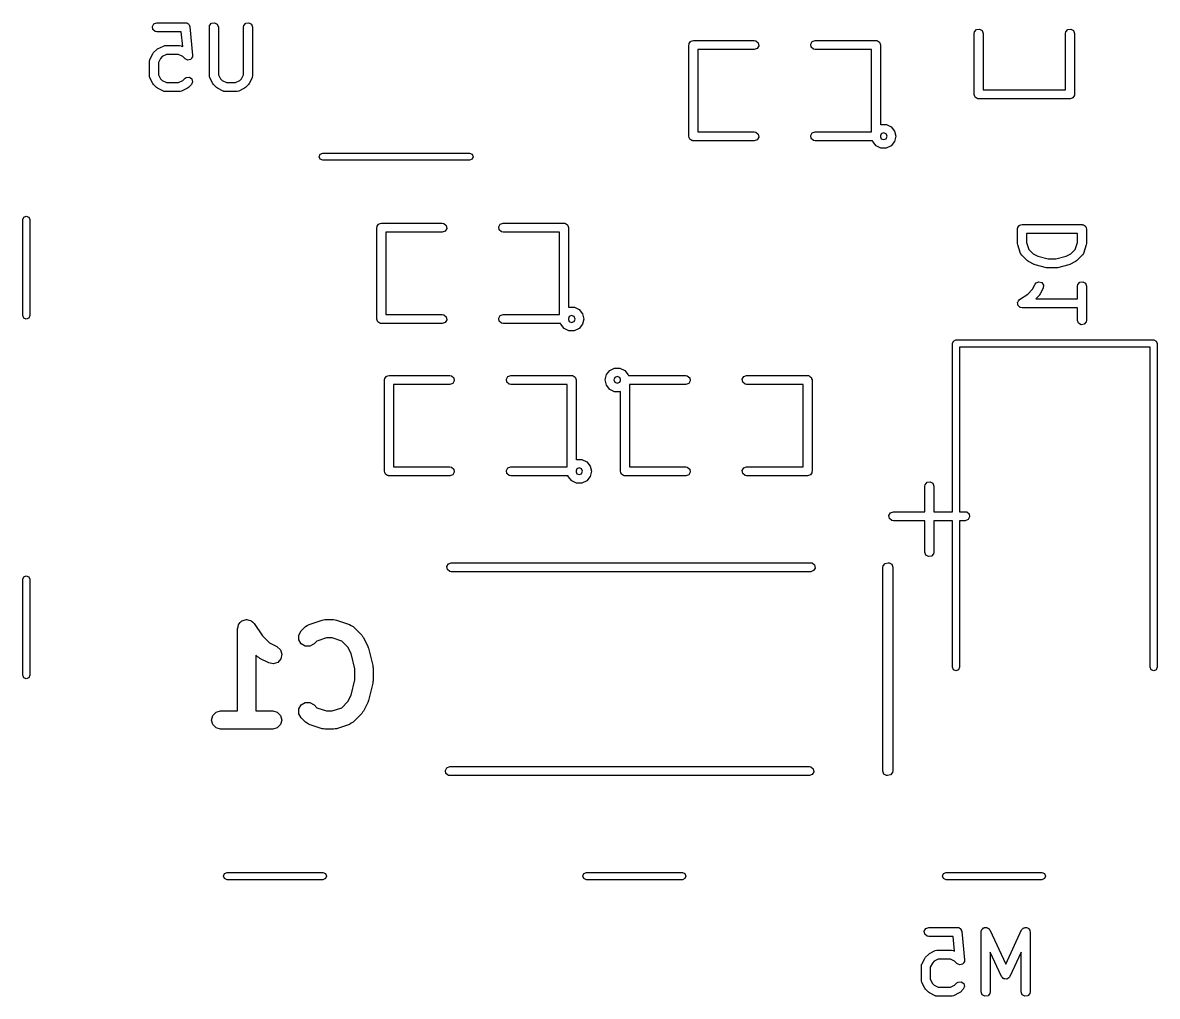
# Model space of a CAD drawing. Extents: x 0.36 to 1.64, y 0.11 to 1.46.
# Drawn here: x 0.362 to 1.107, y 0.105 to 0.745 of the extents above; entities that cross this region are included whole.
import ezdxf

# ---------------------------------------------------------------- set-up
doc = ezdxf.new("R2010")
doc.units = 0
doc.header["$MEASUREMENT"] = 0
doc.layers.add('BLACK', color=7, linetype='CONTINUOUS')

msp = doc.modelspace()

# ---------------------------------------------------------------- linework, layer by layer
at = {"layer": 'BLACK', "linetype": 'CONTINUOUS'}
for p, q in [((0.447017, 0.742151), (0.448027, 0.7439)), ((0.447368, 0.740162), (0.447017, 0.742151)), ((0.448915, 0.738864), (0.447368, 0.740162)), ((0.448027, 0.7439), (0.449925, 0.744591)), ((0.449925, 0.738686), (0.448915, 0.738864)), ((0.449925, 0.744591), (0.468673, 0.744591)), ((0.466, 0.738686), (0.449925, 0.738686)), ((0.466978, 0.728914), (0.466, 0.738686)), ((0.468673, 0.744591), (0.468826, 0.744564)), ((0.468826, 0.744564), (0.468894, 0.744583)), ((0.468894, 0.744583), (0.469005, 0.744533)), ((0.469005, 0.744533), (0.469683, 0.744413)), ((0.469683, 0.744413), (0.470163, 0.74401)), ((0.470163, 0.74401), (0.470734, 0.743752)), ((0.470734, 0.743752), (0.470914, 0.74338)), ((0.470914, 0.74338), (0.47123, 0.743115)), ((0.47123, 0.743115), (0.471339, 0.742497)), ((0.471339, 0.742497), (0.471611, 0.741932)), ((0.471611, 0.741932), (0.473486, 0.723185)), ((0.484468, 0.741639), (0.484646, 0.742648)), ((0.484468, 0.709768), (0.484468, 0.741639)), ((0.484646, 0.742648), (0.485944, 0.744196)), ((0.485944, 0.744196), (0.487933, 0.744546)), ((0.487933, 0.744546), (0.489682, 0.743537)), ((0.489682, 0.743537), (0.490373, 0.741639)), ((0.490373, 0.741639), (0.490373, 0.710465)), ((0.506965, 0.741639), (0.507143, 0.742648)), ((0.506965, 0.710465), (0.506965, 0.741639)), ((0.507143, 0.742648), (0.508441, 0.744196)), ((0.508441, 0.744196), (0.51043, 0.744546)), ((0.51043, 0.744546), (0.512179, 0.743537)), ((0.512179, 0.743537), (0.51287, 0.741639)), ((0.51287, 0.741639), (0.51287, 0.709768)), ((0.987047, 0.7375), (0.987225, 0.73851)), ((0.987225, 0.73851), (0.988524, 0.740057)), ((0.988524, 0.740057), (0.990513, 0.740408)), ((0.990513, 0.740408), (0.992262, 0.739398)), ((0.992262, 0.739398), (0.992953, 0.7375)), ((1.04705, 0.7375), (1.04723, 0.73851)), ((1.04723, 0.73851), (1.04852, 0.740057)), ((1.04852, 0.740057), (1.05051, 0.740408)), ((1.05051, 0.740408), (1.05226, 0.739398)), ((1.05226, 0.739398), (1.05295, 0.7375)), ((0.799592, 0.730513), (0.799658, 0.730626)), ((0.799658, 0.730626), (0.799725, 0.73101)), ((0.799725, 0.73101), (0.800218, 0.731598)), ((0.800218, 0.731598), (0.800602, 0.732262)), ((0.800602, 0.732262), (0.800852, 0.732353)), ((0.800852, 0.732353), (0.801024, 0.732557)), ((0.801024, 0.732557), (0.801779, 0.73269)), ((0.801779, 0.73269), (0.8025, 0.732953)), ((0.8025, 0.732953), (0.8425, 0.732953)), ((0.8425, 0.732953), (0.84351, 0.732775)), ((0.84351, 0.732775), (0.845057, 0.731476)), ((0.845057, 0.731476), (0.845408, 0.729487)), ((0.879592, 0.730513), (0.880602, 0.732262)), ((0.880602, 0.732262), (0.8825, 0.732953)), ((0.8825, 0.732953), (0.9225, 0.732953)), ((0.9225, 0.732953), (0.922884, 0.732885)), ((0.922884, 0.732885), (0.923013, 0.732908)), ((0.923013, 0.732908), (0.923126, 0.732842)), ((0.923126, 0.732842), (0.92351, 0.732775)), ((0.92351, 0.732775), (0.924098, 0.732282)), ((0.924098, 0.732282), (0.924762, 0.731898)), ((0.924762, 0.731898), (0.924853, 0.731648)), ((0.924853, 0.731648), (0.925057, 0.731476)), ((0.925057, 0.731476), (0.92519, 0.730721)), ((0.92519, 0.730721), (0.925453, 0.73)), ((0.987047, 0.6975), (0.987047, 0.7375)), ((0.992953, 0.7375), (0.992953, 0.700453)), ((1.04705, 0.700453), (1.04705, 0.7375)), ((1.05295, 0.7375), (1.05295, 0.6975)), ((0.445409, 0.720462), (0.447284, 0.724211)), ((0.447284, 0.724211), (0.44781, 0.72492)), ((0.44781, 0.72492), (0.447837, 0.724979)), ((0.447837, 0.724979), (0.449712, 0.726854)), ((0.449712, 0.726854), (0.450435, 0.72736)), ((0.450435, 0.72736), (0.450479, 0.727407)), ((0.450479, 0.727407), (0.454229, 0.729281)), ((0.456246, 0.723688), (0.453549, 0.722339)), ((0.454229, 0.729281), (0.455212, 0.729574)), ((0.455212, 0.729574), (0.455383, 0.729533)), ((0.455383, 0.729533), (0.455549, 0.729593)), ((0.455549, 0.729593), (0.464923, 0.729593)), ((0.464226, 0.723688), (0.456246, 0.723688)), ((0.466924, 0.722339), (0.464226, 0.723688)), ((0.464923, 0.729593), (0.465933, 0.729415)), ((0.465933, 0.729415), (0.466068, 0.729302)), ((0.466068, 0.729302), (0.466244, 0.729281)), ((0.466244, 0.729281), (0.466978, 0.728914)), ((0.473486, 0.723185), (0.473409, 0.722162)), ((0.799547, 0.73), (0.799615, 0.730384)), ((0.799547, 0.67), (0.799547, 0.73)), ((0.799615, 0.730384), (0.799592, 0.730513)), ((0.8425, 0.727047), (0.805453, 0.727047)), ((0.805453, 0.727047), (0.805453, 0.672953)), ((0.844398, 0.727738), (0.8425, 0.727047)), ((0.845408, 0.729487), (0.844398, 0.727738)), ((0.879943, 0.728524), (0.879592, 0.730513)), ((0.88149, 0.727225), (0.879943, 0.728524)), ((0.8825, 0.727047), (0.88149, 0.727225)), ((0.919547, 0.727047), (0.8825, 0.727047)), ((0.919547, 0.672953), (0.919547, 0.727047)), ((0.925453, 0.73), (0.925453, 0.677618)), ((0.445097, 0.719141), (0.445276, 0.720151)), ((0.445097, 0.709768), (0.445097, 0.719141)), ((0.445276, 0.720151), (0.445389, 0.720286)), ((0.445389, 0.720286), (0.445409, 0.720462)), ((0.452352, 0.721142), (0.451003, 0.718444)), ((0.451003, 0.718444), (0.451003, 0.710465)), ((0.453549, 0.722339), (0.452352, 0.721142)), ((0.468459, 0.720803), (0.466924, 0.722339)), ((0.468477, 0.720795), (0.468459, 0.720803)), ((0.468486, 0.720777), (0.468477, 0.720795)), ((0.469392, 0.720368), (0.468486, 0.720777)), ((0.47029, 0.719949), (0.469392, 0.720368)), ((0.470309, 0.719954), (0.47029, 0.719949)), ((0.470327, 0.719946), (0.470309, 0.719954)), ((0.471282, 0.720215), (0.470327, 0.719946)), ((0.472241, 0.720472), (0.471282, 0.720215)), ((0.472252, 0.720488), (0.472241, 0.720472)), ((0.472271, 0.720493), (0.472252, 0.720488)), ((0.472831, 0.721315), (0.472271, 0.720493)), ((0.4734, 0.722127), (0.472831, 0.721315)), ((0.473409, 0.722162), (0.473398, 0.722146)), ((0.473398, 0.722146), (0.4734, 0.722127)), ((0.445158, 0.709602), (0.445097, 0.709768)), ((0.445117, 0.70943), (0.445158, 0.709602)), ((0.445409, 0.708447), (0.445117, 0.70943)), ((0.447284, 0.704697), (0.445409, 0.708447)), ((0.451003, 0.710465), (0.452352, 0.707767)), ((0.468459, 0.708106), (0.4693, 0.708694)), ((0.4693, 0.708694), (0.471312, 0.70887)), ((0.471312, 0.70887), (0.472966, 0.707712)), ((0.484528, 0.709602), (0.484468, 0.709768)), ((0.484487, 0.70943), (0.484528, 0.709602)), ((0.484779, 0.708447), (0.484487, 0.70943)), ((0.486654, 0.704697), (0.484779, 0.708447)), ((0.490373, 0.710465), (0.491722, 0.707767)), ((0.505616, 0.707767), (0.506965, 0.710465)), ((0.512559, 0.708447), (0.510684, 0.704697)), ((0.512579, 0.708622), (0.512559, 0.708447)), ((0.512692, 0.708758), (0.512579, 0.708622)), ((0.51287, 0.709768), (0.512692, 0.708758)), ((0.447331, 0.704653), (0.447284, 0.704697)), ((0.447837, 0.70393), (0.447331, 0.704653)), ((0.449712, 0.702055), (0.447837, 0.70393)), ((0.44977, 0.702028), (0.449712, 0.702055)), ((0.450479, 0.701502), (0.44977, 0.702028)), ((0.454229, 0.699627), (0.450479, 0.701502)), ((0.452352, 0.707767), (0.453549, 0.70657)), ((0.453549, 0.70657), (0.456246, 0.705221)), ((0.456246, 0.705221), (0.464226, 0.705221)), ((0.464226, 0.705221), (0.466924, 0.70657)), ((0.469993, 0.701502), (0.466244, 0.699627)), ((0.466924, 0.70657), (0.468459, 0.708106)), ((0.470037, 0.701549), (0.469993, 0.701502)), ((0.470761, 0.702055), (0.470037, 0.701549)), ((0.472635, 0.70393), (0.470761, 0.702055)), ((0.473489, 0.705761), (0.472635, 0.70393)), ((0.472966, 0.707712), (0.473489, 0.705761)), ((0.486701, 0.704653), (0.486654, 0.704697)), ((0.487207, 0.70393), (0.486701, 0.704653)), ((0.489082, 0.702055), (0.487207, 0.70393)), ((0.48914, 0.702028), (0.489082, 0.702055)), ((0.489849, 0.701502), (0.48914, 0.702028)), ((0.493599, 0.699627), (0.489849, 0.701502)), ((0.491722, 0.707767), (0.492919, 0.70657)), ((0.492919, 0.70657), (0.495616, 0.705221)), ((0.495616, 0.705221), (0.501721, 0.705221)), ((0.501721, 0.705221), (0.504419, 0.70657)), ((0.507488, 0.701502), (0.503739, 0.699627)), ((0.504419, 0.70657), (0.505616, 0.707767)), ((0.507533, 0.701549), (0.507488, 0.701502)), ((0.508256, 0.702055), (0.507533, 0.701549)), ((0.510131, 0.70393), (0.508256, 0.702055)), ((0.510158, 0.703988), (0.510131, 0.70393)), ((0.510684, 0.704697), (0.510158, 0.703988)), ((0.454404, 0.699607), (0.454229, 0.699627)), ((0.454539, 0.699494), (0.454404, 0.699607)), ((0.455549, 0.699316), (0.454539, 0.699494)), ((0.464923, 0.699316), (0.455549, 0.699316)), ((0.465089, 0.699376), (0.464923, 0.699316)), ((0.465261, 0.699335), (0.465089, 0.699376)), ((0.466244, 0.699627), (0.465261, 0.699335)), ((0.493774, 0.699607), (0.493599, 0.699627)), ((0.493909, 0.699494), (0.493774, 0.699607)), ((0.494919, 0.699316), (0.493909, 0.699494)), ((0.502418, 0.699316), (0.494919, 0.699316)), ((0.502584, 0.699376), (0.502418, 0.699316)), ((0.502756, 0.699335), (0.502584, 0.699376)), ((0.503739, 0.699627), (0.502756, 0.699335)), ((0.98731, 0.696779), (0.987047, 0.6975)), ((0.987443, 0.696024), (0.98731, 0.696779)), ((0.987647, 0.695852), (0.987443, 0.696024)), ((0.987738, 0.695602), (0.987647, 0.695852)), ((0.988402, 0.695218), (0.987738, 0.695602)), ((0.98899, 0.694725), (0.988402, 0.695218)), ((0.989374, 0.694658), (0.98899, 0.694725)), ((0.989487, 0.694592), (0.989374, 0.694658)), ((0.989616, 0.694615), (0.989487, 0.694592)), ((0.99, 0.694547), (0.989616, 0.694615)), ((1.05, 0.694547), (0.99, 0.694547)), ((0.992953, 0.700453), (1.04705, 0.700453)), ((1.05072, 0.69481), (1.05, 0.694547)), ((1.05148, 0.694943), (1.05072, 0.69481)), ((1.05165, 0.695147), (1.05148, 0.694943)), ((1.0519, 0.695238), (1.05165, 0.695147)), ((1.05228, 0.695902), (1.0519, 0.695238)), ((1.05277, 0.69649), (1.05228, 0.695902)), ((1.05284, 0.696874), (1.05277, 0.69649)), ((1.05291, 0.696987), (1.05284, 0.696874)), ((1.05295, 0.6975), (1.05289, 0.697116)), ((1.05289, 0.697116), (1.05291, 0.696987)), ((0.805453, 0.672953), (0.8425, 0.672953)), ((0.8425, 0.672953), (0.84351, 0.672775)), ((0.84351, 0.672775), (0.845057, 0.671476)), ((0.845057, 0.671476), (0.845408, 0.669487)), ((0.879592, 0.670513), (0.880602, 0.672262)), ((0.880602, 0.672262), (0.8825, 0.672953)), ((0.8825, 0.672953), (0.919547, 0.672953)), ((0.925453, 0.677618), (0.925738, 0.677755)), ((0.925933, 0.671567), (0.925453, 0.670407)), ((0.925738, 0.677755), (0.929275, 0.677752)), ((0.9275, 0.672216), (0.925933, 0.671567)), ((0.929067, 0.671567), (0.9275, 0.672216)), ((0.929716, 0.67), (0.929067, 0.671567)), ((0.929275, 0.677752), (0.932462, 0.676215)), ((0.932462, 0.676215), (0.934666, 0.673449)), ((0.934666, 0.673449), (0.935453, 0.67)), ((0.79981, 0.669279), (0.799547, 0.67)), ((0.799943, 0.668524), (0.79981, 0.669279)), ((0.800147, 0.668352), (0.799943, 0.668524)), ((0.800238, 0.668102), (0.800147, 0.668352)), ((0.800902, 0.667718), (0.800238, 0.668102)), ((0.80149, 0.667225), (0.800902, 0.667718)), ((0.801874, 0.667158), (0.80149, 0.667225)), ((0.801987, 0.667092), (0.801874, 0.667158)), ((0.802116, 0.667115), (0.801987, 0.667092)), ((0.8025, 0.667047), (0.802116, 0.667115)), ((0.8425, 0.667047), (0.8025, 0.667047)), ((0.844398, 0.667738), (0.8425, 0.667047)), ((0.845408, 0.669487), (0.844398, 0.667738)), ((0.879943, 0.668524), (0.879592, 0.670513)), ((0.88149, 0.667225), (0.879943, 0.668524)), ((0.8825, 0.667047), (0.88149, 0.667225)), ((0.920219, 0.667047), (0.8825, 0.667047)), ((0.920328, 0.666564), (0.920219, 0.667047)), ((0.922528, 0.663793), (0.920328, 0.666564)), ((0.925711, 0.662251), (0.922528, 0.663793)), ((0.925453, 0.67), (0.925402, 0.669714)), ((0.925402, 0.669714), (0.925933, 0.668433)), ((0.925453, 0.670407), (0.925453, 0.67)), ((0.925933, 0.668433), (0.9275, 0.667784)), ((0.9275, 0.667784), (0.929067, 0.668433)), ((0.929067, 0.668433), (0.929716, 0.67)), ((0.93244, 0.663767), (0.929248, 0.662242)), ((0.934654, 0.666526), (0.93244, 0.663767)), ((0.935453, 0.669972), (0.934654, 0.666526)), ((0.935453, 0.67), (0.935453, 0.669972)), ((0.556614, 0.656614), (0.557306, 0.658284)), ((0.557306, 0.654944), (0.556614, 0.656614)), ((0.557306, 0.658284), (0.558976, 0.658976)), ((0.558976, 0.658976), (0.655433, 0.658976)), ((0.655433, 0.658976), (0.657103, 0.658284)), ((0.657103, 0.658284), (0.657795, 0.656614)), ((0.657795, 0.656614), (0.657103, 0.654944)), ((0.929248, 0.662242), (0.925711, 0.662251)), ((0.558976, 0.654252), (0.557306, 0.654944)), ((0.655433, 0.654252), (0.558976, 0.654252)), ((0.657103, 0.654944), (0.655433, 0.654252)), ((0.361811, 0.615276), (0.362503, 0.616946)), ((0.361811, 0.552283), (0.361811, 0.615276)), ((0.362503, 0.616946), (0.364173, 0.617638)), ((0.364173, 0.617638), (0.365844, 0.616946)), ((0.365844, 0.616946), (0.366535, 0.615276)), ((0.366535, 0.615276), (0.366535, 0.552283)), ((0.594725, 0.61101), (0.595218, 0.611598)), ((0.595218, 0.611598), (0.595602, 0.612262)), ((0.595602, 0.612262), (0.595852, 0.612353)), ((0.595852, 0.612353), (0.596024, 0.612557)), ((0.596024, 0.612557), (0.596779, 0.61269)), ((0.596779, 0.61269), (0.5975, 0.612953)), ((0.5975, 0.612953), (0.6375, 0.612953)), ((0.6375, 0.612953), (0.63851, 0.612775)), ((0.63851, 0.612775), (0.640057, 0.611476)), ((0.640057, 0.611476), (0.640408, 0.609487)), ((0.674592, 0.610513), (0.675602, 0.612262)), ((0.675602, 0.612262), (0.6775, 0.612953)), ((0.6775, 0.612953), (0.7175, 0.612953)), ((0.7175, 0.612953), (0.717884, 0.612885)), ((0.717884, 0.612885), (0.718013, 0.612908)), ((0.718013, 0.612908), (0.718126, 0.612842)), ((0.718126, 0.612842), (0.71851, 0.612775)), ((0.71851, 0.612775), (0.719098, 0.612282)), ((0.719098, 0.612282), (0.719762, 0.611898)), ((0.719762, 0.611898), (0.719853, 0.611648)), ((0.719853, 0.611648), (0.720057, 0.611476)), ((0.720057, 0.611476), (0.72019, 0.610721)), ((1.01616, 0.610656), (1.01654, 0.611321)), ((1.01654, 0.611321), (1.01679, 0.611412)), ((1.01679, 0.611412), (1.01696, 0.611616)), ((1.01696, 0.611616), (1.01772, 0.611749)), ((1.01772, 0.611749), (1.01844, 0.612012)), ((1.01844, 0.612012), (1.05781, 0.612012)), ((1.05781, 0.612012), (1.05819, 0.611944)), ((1.05819, 0.611944), (1.05832, 0.611967)), ((1.05832, 0.611967), (1.05844, 0.611901)), ((1.05844, 0.611901), (1.05882, 0.611834)), ((1.05882, 0.611834), (1.05941, 0.61134)), ((1.05941, 0.61134), (1.06007, 0.610957)), ((0.594547, 0.61), (0.594615, 0.610384)), ((0.594547, 0.55), (0.594547, 0.61)), ((0.594592, 0.610513), (0.594658, 0.610626)), ((0.594615, 0.610384), (0.594592, 0.610513)), ((0.594658, 0.610626), (0.594725, 0.61101)), ((0.6375, 0.607047), (0.600453, 0.607047)), ((0.600453, 0.607047), (0.600453, 0.552953)), ((0.639398, 0.607738), (0.6375, 0.607047)), ((0.640408, 0.609487), (0.639398, 0.607738)), ((0.674943, 0.608524), (0.674592, 0.610513)), ((0.67649, 0.607225), (0.674943, 0.608524)), ((0.6775, 0.607047), (0.67649, 0.607225)), ((0.714547, 0.607047), (0.6775, 0.607047)), ((0.714547, 0.552953), (0.714547, 0.607047)), ((0.72019, 0.610721), (0.720453, 0.61)), ((0.720453, 0.61), (0.720453, 0.557618)), ((1.01549, 0.609059), (1.01556, 0.609442)), ((1.01549, 0.599685), (1.01549, 0.609059)), ((1.01553, 0.609572), (1.0156, 0.609685)), ((1.01556, 0.609442), (1.01553, 0.609572)), ((1.0156, 0.609685), (1.01567, 0.610069)), ((1.01567, 0.610069), (1.01616, 0.610656)), ((1.02139, 0.606106), (1.02139, 0.600164)), ((1.05486, 0.606106), (1.02139, 0.606106)), ((1.05486, 0.600164), (1.05486, 0.606106)), ((1.06007, 0.610957), (1.06016, 0.610706)), ((1.06016, 0.610706), (1.06037, 0.610535)), ((1.06037, 0.610535), (1.0605, 0.60978)), ((1.0605, 0.60978), (1.06076, 0.609059)), ((1.06076, 0.609059), (1.06076, 0.599685)), ((1.01551, 0.599624), (1.01549, 0.599685)), ((1.01564, 0.598751), (1.01551, 0.599624)), ((1.01751, 0.593127), (1.01564, 0.598751)), ((1.02139, 0.600164), (1.0229, 0.595656)), ((1.05335, 0.595656), (1.05486, 0.600164)), ((1.06061, 0.598751), (1.05874, 0.593127)), ((1.06076, 0.599685), (1.06061, 0.598816)), ((1.06061, 0.598816), (1.06061, 0.598751)), ((1.01762, 0.592989), (1.01751, 0.593127)), ((1.01764, 0.592813), (1.01762, 0.592989)), ((1.01823, 0.591973), (1.01764, 0.592813)), ((1.02198, 0.588223), (1.01823, 0.591973)), ((1.0229, 0.595656), (1.02581, 0.592738)), ((1.02581, 0.592738), (1.02884, 0.591222)), ((1.02884, 0.591222), (1.03568, 0.589514)), ((1.03568, 0.589514), (1.04057, 0.589514)), ((1.04057, 0.589514), (1.04741, 0.591222)), ((1.04741, 0.591222), (1.05044, 0.592738)), ((1.05044, 0.592738), (1.05335, 0.595656)), ((1.05802, 0.591973), (1.05427, 0.588223)), ((1.0581, 0.592133), (1.05802, 0.591973)), ((1.05825, 0.592225), (1.0581, 0.592133)), ((1.05874, 0.593127), (1.05825, 0.592225)), ((1.02203, 0.588196), (1.02198, 0.588223)), ((1.02274, 0.58767), (1.02203, 0.588196)), ((1.02649, 0.585795), (1.02274, 0.58767)), ((1.02663, 0.585779), (1.02649, 0.585795)), ((1.0271, 0.585572), (1.02663, 0.585779)), ((1.0346, 0.583697), (1.0271, 0.585572)), ((1.03473, 0.583711), (1.0346, 0.583697)), ((1.03531, 0.583609), (1.03473, 0.583711)), ((1.04094, 0.583609), (1.03531, 0.583609)), ((1.04107, 0.583656), (1.04094, 0.583609)), ((1.04165, 0.583697), (1.04107, 0.583656)), ((1.04915, 0.585572), (1.04165, 0.583697)), ((1.04927, 0.58565), (1.04915, 0.585572)), ((1.04976, 0.585795), (1.04927, 0.58565)), ((1.05351, 0.58767), (1.04976, 0.585795)), ((1.05355, 0.587717), (1.05351, 0.58767)), ((1.05427, 0.588223), (1.05355, 0.587717)), ((1.02766, 0.573708), (1.02951, 0.574511)), ((1.02951, 0.574511), (1.03145, 0.573935)), ((1.05504, 0.572573), (1.05633, 0.574121)), ((1.05633, 0.574121), (1.05832, 0.574471)), ((1.05832, 0.574471), (1.06007, 0.573462)), ((1.02218, 0.566359), (1.02539, 0.569563)), ((1.02539, 0.569563), (1.02705, 0.572884)), ((1.02705, 0.572884), (1.02766, 0.573708)), ((1.03233, 0.570243), (1.03046, 0.566494)), ((1.03145, 0.573935), (1.03256, 0.57225)), ((1.03256, 0.57225), (1.03233, 0.570243)), ((1.05486, 0.571564), (1.05504, 0.572573)), ((1.05486, 0.563268), (1.05486, 0.571564)), ((1.06007, 0.573462), (1.06076, 0.571564)), ((1.06076, 0.571564), (1.06076, 0.549066)), ((1.01553, 0.560828), (1.01562, 0.560975)), ((1.01568, 0.559984), (1.01553, 0.560828)), ((1.01561, 0.561144), (1.01611, 0.561835)), ((1.01562, 0.560975), (1.01561, 0.561144)), ((1.01574, 0.559129), (1.01568, 0.559984)), ((1.01611, 0.561835), (1.01654, 0.562577)), ((1.01654, 0.562577), (1.0167, 0.562635)), ((1.0167, 0.562635), (1.0168, 0.562772)), ((1.0168, 0.562772), (1.02218, 0.566359)), ((1.0299, 0.565726), (1.02744, 0.563268)), ((1.02744, 0.563268), (1.05486, 0.563268)), ((1.02993, 0.565784), (1.0299, 0.565726)), ((1.03046, 0.566494), (1.02993, 0.565784)), ((0.362503, 0.550613), (0.361811, 0.552283)), ((0.366535, 0.552283), (0.365844, 0.550613)), ((0.600453, 0.552953), (0.6375, 0.552953)), ((0.6375, 0.552953), (0.63851, 0.552775)), ((0.63851, 0.552775), (0.640057, 0.551476)), ((0.674592, 0.550513), (0.675602, 0.552262)), ((0.675602, 0.552262), (0.6775, 0.552953)), ((0.6775, 0.552953), (0.714547, 0.552953)), ((0.720453, 0.557618), (0.720738, 0.557755)), ((0.720738, 0.557755), (0.724275, 0.557752)), ((0.7225, 0.552216), (0.720933, 0.551567)), ((0.724067, 0.551567), (0.7225, 0.552216)), ((0.724275, 0.557752), (0.727462, 0.556215)), ((0.727462, 0.556215), (0.729666, 0.553449)), ((0.729666, 0.553449), (0.730453, 0.55)), ((1.01585, 0.559006), (1.01574, 0.559129)), ((1.01588, 0.558839), (1.01585, 0.559006)), ((1.01654, 0.558288), (1.01588, 0.558839)), ((1.01713, 0.557668), (1.01654, 0.558288)), ((1.0173, 0.557649), (1.01713, 0.557668)), ((1.01743, 0.55754), (1.0173, 0.557649)), ((1.01844, 0.557362), (1.01743, 0.55754)), ((1.05486, 0.557362), (1.01844, 0.557362)), ((1.05486, 0.549066), (1.05486, 0.557362)), ((0.364173, 0.549921), (0.362503, 0.550613)), ((0.365844, 0.550613), (0.364173, 0.549921)), ((0.59481, 0.549279), (0.594547, 0.55)), ((0.594943, 0.548524), (0.59481, 0.549279)), ((0.595147, 0.548352), (0.594943, 0.548524)), ((0.595238, 0.548102), (0.595147, 0.548352)), ((0.595902, 0.547718), (0.595238, 0.548102)), ((0.59649, 0.547225), (0.595902, 0.547718)), ((0.596874, 0.547158), (0.59649, 0.547225)), ((0.596987, 0.547092), (0.596874, 0.547158)), ((0.597116, 0.547115), (0.596987, 0.547092)), ((0.5975, 0.547047), (0.597116, 0.547115)), ((0.6375, 0.547047), (0.5975, 0.547047)), ((0.639398, 0.547738), (0.6375, 0.547047)), ((0.640408, 0.549487), (0.639398, 0.547738)), ((0.640057, 0.551476), (0.640408, 0.549487)), ((0.674943, 0.548524), (0.674592, 0.550513)), ((0.67649, 0.547225), (0.674943, 0.548524)), ((0.6775, 0.547047), (0.67649, 0.547225)), ((0.715219, 0.547047), (0.6775, 0.547047)), ((0.715328, 0.546564), (0.715219, 0.547047)), ((0.717528, 0.543793), (0.715328, 0.546564)), ((0.720453, 0.55), (0.720402, 0.549714)), ((0.720402, 0.549714), (0.720933, 0.548433)), ((0.720933, 0.551567), (0.720453, 0.550407)), ((0.720453, 0.550407), (0.720453, 0.55)), ((0.720933, 0.548433), (0.7225, 0.547784)), ((0.7225, 0.547784), (0.724067, 0.548433)), ((0.724716, 0.55), (0.724067, 0.551567)), ((0.724067, 0.548433), (0.724716, 0.55)), ((0.729654, 0.546526), (0.72744, 0.543767)), ((0.730453, 0.549972), (0.729654, 0.546526)), ((0.730453, 0.55), (0.730453, 0.549972)), ((1.05555, 0.547168), (1.05486, 0.549066)), ((1.0573, 0.546158), (1.05555, 0.547168)), ((1.05929, 0.546509), (1.0573, 0.546158)), ((1.06058, 0.548056), (1.05929, 0.546509)), ((1.06076, 0.549066), (1.06058, 0.548056)), ((0.720711, 0.542251), (0.717528, 0.543793)), ((0.724248, 0.542242), (0.720711, 0.542251)), ((0.72744, 0.543767), (0.724248, 0.542242)), ((0.972677, 0.533858), (0.973369, 0.535529)), ((0.972677, 0.423453), (0.972677, 0.533858)), ((0.973369, 0.535529), (0.975039, 0.53622)), ((0.975039, 0.53622), (1.10496, 0.53622)), ((1.1026, 0.531496), (0.977402, 0.531496)), ((0.977402, 0.531496), (0.977402, 0.423453)), ((1.1026, 0.32126), (1.1026, 0.531496)), ((1.10496, 0.53622), (1.10663, 0.535529)), ((1.10663, 0.535529), (1.10732, 0.533858)), ((1.10732, 0.533858), (1.10732, 0.32126)), ((0.74534, 0.513461), (0.747549, 0.516224)), ((0.747549, 0.516224), (0.750738, 0.517755)), ((0.750738, 0.517755), (0.754275, 0.517752)), ((0.754275, 0.517752), (0.757462, 0.516215)), ((0.757462, 0.516215), (0.759666, 0.513449)), ((0.599547, 0.51), (0.599615, 0.510384)), ((0.599547, 0.45), (0.599547, 0.51)), ((0.599592, 0.510513), (0.599658, 0.510626)), ((0.599615, 0.510384), (0.599592, 0.510513)), ((0.599658, 0.510626), (0.599725, 0.51101)), ((0.599725, 0.51101), (0.600218, 0.511598)), ((0.600218, 0.511598), (0.600602, 0.512262)), ((0.600602, 0.512262), (0.600852, 0.512353)), ((0.600852, 0.512353), (0.601024, 0.512557)), ((0.601024, 0.512557), (0.601779, 0.51269)), ((0.601779, 0.51269), (0.6025, 0.512953)), ((0.6025, 0.512953), (0.6425, 0.512953)), ((0.6425, 0.507047), (0.605453, 0.507047)), ((0.605453, 0.507047), (0.605453, 0.452953)), ((0.6425, 0.512953), (0.64351, 0.512775)), ((0.644398, 0.507738), (0.6425, 0.507047)), ((0.64351, 0.512775), (0.645057, 0.511476)), ((0.645408, 0.509487), (0.644398, 0.507738)), ((0.645057, 0.511476), (0.645408, 0.509487)), ((0.679592, 0.510513), (0.680602, 0.512262)), ((0.679943, 0.508524), (0.679592, 0.510513)), ((0.68149, 0.507225), (0.679943, 0.508524)), ((0.680602, 0.512262), (0.6825, 0.512953)), ((0.6825, 0.507047), (0.68149, 0.507225)), ((0.6825, 0.512953), (0.7225, 0.512953)), ((0.719547, 0.507047), (0.6825, 0.507047)), ((0.719547, 0.452953), (0.719547, 0.507047)), ((0.7225, 0.512953), (0.722884, 0.512885)), ((0.722884, 0.512885), (0.723013, 0.512908)), ((0.723013, 0.512908), (0.723126, 0.512842)), ((0.723126, 0.512842), (0.72351, 0.512775)), ((0.72351, 0.512775), (0.724098, 0.512282)), ((0.724098, 0.512282), (0.724762, 0.511898)), ((0.724762, 0.511898), (0.724853, 0.511648)), ((0.724853, 0.511648), (0.725057, 0.511476)), ((0.725057, 0.511476), (0.72519, 0.510721)), ((0.72519, 0.510721), (0.725453, 0.51)), ((0.725453, 0.51), (0.725453, 0.457618)), ((0.744547, 0.510014), (0.74534, 0.513461)), ((0.74455, 0.51), (0.744547, 0.510014)), ((0.745328, 0.506564), (0.74455, 0.51)), ((0.750933, 0.511567), (0.750284, 0.51)), ((0.750284, 0.51), (0.750933, 0.508433)), ((0.7525, 0.512216), (0.750933, 0.511567)), ((0.750933, 0.508433), (0.7525, 0.507784)), ((0.754067, 0.511567), (0.7525, 0.512216)), ((0.7525, 0.507784), (0.754067, 0.508433)), ((0.754598, 0.510286), (0.754067, 0.511567)), ((0.754067, 0.508433), (0.754547, 0.509593)), ((0.754547, 0.51), (0.754598, 0.510286)), ((0.754547, 0.509593), (0.754547, 0.51)), ((0.759666, 0.513449), (0.759779, 0.512953)), ((0.759779, 0.512953), (0.7975, 0.512953)), ((0.7975, 0.507047), (0.760453, 0.507047)), ((0.760453, 0.507047), (0.760453, 0.452953)), ((0.7975, 0.512953), (0.79851, 0.512775)), ((0.799398, 0.507738), (0.7975, 0.507047)), ((0.79851, 0.512775), (0.800057, 0.511476)), ((0.800408, 0.509487), (0.799398, 0.507738)), ((0.800057, 0.511476), (0.800408, 0.509487)), ((0.834592, 0.510513), (0.835602, 0.512262)), ((0.834943, 0.508524), (0.834592, 0.510513)), ((0.83649, 0.507225), (0.834943, 0.508524)), ((0.835602, 0.512262), (0.8375, 0.512953)), ((0.8375, 0.507047), (0.83649, 0.507225)), ((0.8375, 0.512953), (0.8775, 0.512953)), ((0.874547, 0.507047), (0.8375, 0.507047)), ((0.874547, 0.452953), (0.874547, 0.507047)), ((0.8775, 0.512953), (0.877884, 0.512885)), ((0.877884, 0.512885), (0.878013, 0.512908)), ((0.878013, 0.512908), (0.878126, 0.512842)), ((0.878126, 0.512842), (0.87851, 0.512775)), ((0.87851, 0.512775), (0.879098, 0.512282)), ((0.879098, 0.512282), (0.879762, 0.511898)), ((0.879762, 0.511898), (0.879853, 0.511648)), ((0.879853, 0.511648), (0.880057, 0.511476)), ((0.880057, 0.511476), (0.88019, 0.510721)), ((0.88019, 0.510721), (0.880453, 0.51)), ((0.880453, 0.51), (0.880453, 0.45)), ((0.747528, 0.503793), (0.745328, 0.506564)), ((0.750711, 0.502251), (0.747528, 0.503793)), ((0.754248, 0.502242), (0.750711, 0.502251)), ((0.754547, 0.502385), (0.754248, 0.502242)), ((0.754547, 0.45), (0.754547, 0.502385)), ((0.725453, 0.457618), (0.725738, 0.457755)), ((0.725738, 0.457755), (0.729275, 0.457752)), ((0.729275, 0.457752), (0.732462, 0.456215)), ((0.732462, 0.456215), (0.734666, 0.453449)), ((0.59981, 0.449279), (0.599547, 0.45)), ((0.599943, 0.448524), (0.59981, 0.449279)), ((0.600147, 0.448352), (0.599943, 0.448524)), ((0.600238, 0.448102), (0.600147, 0.448352)), ((0.600902, 0.447718), (0.600238, 0.448102)), ((0.60149, 0.447225), (0.600902, 0.447718)), ((0.605453, 0.452953), (0.6425, 0.452953)), ((0.6425, 0.452953), (0.64351, 0.452775)), ((0.644398, 0.447738), (0.6425, 0.447047)), ((0.64351, 0.452775), (0.645057, 0.451476)), ((0.645408, 0.449487), (0.644398, 0.447738)), ((0.645057, 0.451476), (0.645408, 0.449487)), ((0.679592, 0.450513), (0.680602, 0.452262)), ((0.679943, 0.448524), (0.679592, 0.450513)), ((0.68149, 0.447225), (0.679943, 0.448524)), ((0.680602, 0.452262), (0.6825, 0.452953)), ((0.6825, 0.452953), (0.719547, 0.452953)), ((0.725453, 0.45), (0.725402, 0.449714)), ((0.725402, 0.449714), (0.725933, 0.448433)), ((0.725933, 0.451567), (0.725453, 0.450407)), ((0.725453, 0.450407), (0.725453, 0.45)), ((0.7275, 0.452216), (0.725933, 0.451567)), ((0.725933, 0.448433), (0.7275, 0.447784)), ((0.729067, 0.451567), (0.7275, 0.452216)), ((0.7275, 0.447784), (0.729067, 0.448433)), ((0.729716, 0.45), (0.729067, 0.451567)), ((0.729067, 0.448433), (0.729716, 0.45)), ((0.735453, 0.449972), (0.734654, 0.446526)), ((0.734666, 0.453449), (0.735453, 0.45)), ((0.735453, 0.45), (0.735453, 0.449972)), ((0.75481, 0.449279), (0.754547, 0.45)), ((0.754943, 0.448524), (0.75481, 0.449279)), ((0.755147, 0.448352), (0.754943, 0.448524)), ((0.755238, 0.448102), (0.755147, 0.448352)), ((0.755902, 0.447718), (0.755238, 0.448102)), ((0.75649, 0.447225), (0.755902, 0.447718)), ((0.760453, 0.452953), (0.7975, 0.452953)), ((0.7975, 0.452953), (0.79851, 0.452775)), ((0.799398, 0.447738), (0.7975, 0.447047)), ((0.79851, 0.452775), (0.800057, 0.451476)), ((0.800408, 0.449487), (0.799398, 0.447738)), ((0.800057, 0.451476), (0.800408, 0.449487)), ((0.834592, 0.450513), (0.835602, 0.452262)), ((0.834943, 0.448524), (0.834592, 0.450513)), ((0.83649, 0.447225), (0.834943, 0.448524)), ((0.835602, 0.452262), (0.8375, 0.452953)), ((0.8375, 0.452953), (0.874547, 0.452953)), ((0.878221, 0.44731), (0.8775, 0.447047)), ((0.878976, 0.447443), (0.878221, 0.44731)), ((0.879148, 0.447647), (0.878976, 0.447443)), ((0.879398, 0.447738), (0.879148, 0.447647)), ((0.879782, 0.448402), (0.879398, 0.447738)), ((0.880275, 0.44899), (0.879782, 0.448402)), ((0.880342, 0.449374), (0.880275, 0.44899)), ((0.880408, 0.449487), (0.880342, 0.449374)), ((0.880453, 0.45), (0.880385, 0.449616)), ((0.880385, 0.449616), (0.880408, 0.449487)), ((0.601874, 0.447158), (0.60149, 0.447225)), ((0.601987, 0.447092), (0.601874, 0.447158)), ((0.602116, 0.447115), (0.601987, 0.447092)), ((0.6025, 0.447047), (0.602116, 0.447115)), ((0.6425, 0.447047), (0.6025, 0.447047)), ((0.6825, 0.447047), (0.68149, 0.447225)), ((0.720219, 0.447047), (0.6825, 0.447047)), ((0.720328, 0.446564), (0.720219, 0.447047)), ((0.722528, 0.443793), (0.720328, 0.446564)), ((0.725711, 0.442251), (0.722528, 0.443793)), ((0.729248, 0.442242), (0.725711, 0.442251)), ((0.73244, 0.443767), (0.729248, 0.442242)), ((0.734654, 0.446526), (0.73244, 0.443767)), ((0.756874, 0.447158), (0.75649, 0.447225)), ((0.756987, 0.447092), (0.756874, 0.447158)), ((0.757116, 0.447115), (0.756987, 0.447092)), ((0.7575, 0.447047), (0.757116, 0.447115)), ((0.7975, 0.447047), (0.7575, 0.447047)), ((0.8375, 0.447047), (0.83649, 0.447225)), ((0.8775, 0.447047), (0.8375, 0.447047)), ((0.954547, 0.4402), (0.954725, 0.44121)), ((0.954547, 0.423453), (0.954547, 0.4402)), ((0.954725, 0.44121), (0.956024, 0.442757)), ((0.956024, 0.442757), (0.958013, 0.443108)), ((0.958013, 0.443108), (0.959762, 0.442098)), ((0.959762, 0.442098), (0.960453, 0.4402)), ((0.960453, 0.4402), (0.960453, 0.423453)), ((0.930992, 0.421013), (0.932002, 0.422762)), ((0.931343, 0.419024), (0.930992, 0.421013)), ((0.93289, 0.417725), (0.931343, 0.419024)), ((0.932002, 0.422762), (0.9339, 0.423453)), ((0.9339, 0.417547), (0.93289, 0.417725)), ((0.9339, 0.423453), (0.954547, 0.423453)), ((0.954547, 0.417547), (0.9339, 0.417547)), ((0.954547, 0.3969), (0.954547, 0.417547)), ((0.960453, 0.423453), (0.972677, 0.423453)), ((0.972677, 0.417547), (0.960453, 0.417547)), ((0.960453, 0.417547), (0.960453, 0.3969)), ((0.972677, 0.32126), (0.972677, 0.417547)), ((0.977402, 0.423453), (0.9811, 0.423453)), ((0.9811, 0.417547), (0.977402, 0.417547)), ((0.977402, 0.417547), (0.977402, 0.32126)), ((0.9811, 0.423453), (0.98211, 0.423275)), ((0.982998, 0.418238), (0.9811, 0.417547)), ((0.98211, 0.423275), (0.983657, 0.421976)), ((0.984008, 0.419987), (0.982998, 0.418238)), ((0.983657, 0.421976), (0.984008, 0.419987)), ((0.955238, 0.395002), (0.954547, 0.3969)), ((0.960275, 0.39589), (0.958976, 0.394343)), ((0.960453, 0.3969), (0.960275, 0.39589)), ((0.640492, 0.387513), (0.641502, 0.389262)), ((0.641502, 0.389262), (0.6434, 0.389953)), ((0.6434, 0.389953), (0.8796, 0.389953)), ((0.8796, 0.389953), (0.88061, 0.389775)), ((0.88061, 0.389775), (0.882157, 0.388476)), ((0.882157, 0.388476), (0.882508, 0.386487)), ((0.926947, 0.3869), (0.927125, 0.38791)), ((0.927125, 0.38791), (0.928424, 0.389457)), ((0.928424, 0.389457), (0.930413, 0.389808)), ((0.930413, 0.389808), (0.930444, 0.38979)), ((0.930444, 0.38979), (0.931113, 0.389908)), ((0.931113, 0.389908), (0.932862, 0.388898)), ((0.932862, 0.388898), (0.933553, 0.387)), ((0.956987, 0.393992), (0.955238, 0.395002)), ((0.958976, 0.394343), (0.956987, 0.393992)), ((0.361811, 0.379055), (0.362503, 0.380725)), ((0.362503, 0.380725), (0.364173, 0.381417)), ((0.364173, 0.381417), (0.365844, 0.380725)), ((0.365844, 0.380725), (0.366535, 0.379055)), ((0.640843, 0.385524), (0.640492, 0.387513)), ((0.64239, 0.384225), (0.640843, 0.385524)), ((0.6434, 0.384047), (0.64239, 0.384225)), ((0.8796, 0.384047), (0.6434, 0.384047)), ((0.881498, 0.384738), (0.8796, 0.384047)), ((0.882508, 0.386487), (0.881498, 0.384738)), ((0.926947, 0.2531), (0.926947, 0.3869)), ((0.933553, 0.387), (0.933553, 0.2532)), ((0.361811, 0.316063), (0.361811, 0.379055)), ((0.366535, 0.379055), (0.366535, 0.316063)), ((0.50378, 0.349637), (0.504746, 0.350603)), ((0.504746, 0.350603), (0.505648, 0.351629)), ((0.505648, 0.351629), (0.505836, 0.351693)), ((0.505836, 0.351693), (0.505976, 0.351833)), ((0.505976, 0.351833), (0.507296, 0.352186)), ((0.507296, 0.352186), (0.50859, 0.352624)), ((0.50859, 0.352624), (0.508785, 0.352585)), ((0.508785, 0.352585), (0.508976, 0.352637)), ((0.508976, 0.352637), (0.510296, 0.352283)), ((0.510296, 0.352283), (0.511636, 0.352015)), ((0.511636, 0.352015), (0.511785, 0.351884)), ((0.511785, 0.351884), (0.511976, 0.351833)), ((0.511976, 0.351833), (0.512942, 0.350867)), ((0.512942, 0.350867), (0.513969, 0.349965)), ((0.549936, 0.349472), (0.558508, 0.352329)), ((0.558508, 0.352329), (0.559472, 0.352387)), ((0.559472, 0.352387), (0.560405, 0.352637)), ((0.560405, 0.352637), (0.566119, 0.352637)), ((0.566119, 0.352637), (0.567052, 0.352387)), ((0.567052, 0.352387), (0.568017, 0.352329)), ((0.568017, 0.352329), (0.576588, 0.349472)), ((0.502976, 0.346637), (0.50333, 0.347956)), ((0.502976, 0.292637), (0.502976, 0.346637)), ((0.50333, 0.347956), (0.503598, 0.349296)), ((0.503598, 0.349296), (0.503729, 0.349445)), ((0.503729, 0.349445), (0.50378, 0.349637)), ((0.513969, 0.349965), (0.519353, 0.341888)), ((0.543181, 0.342475), (0.544734, 0.345165)), ((0.544734, 0.345165), (0.547591, 0.348022)), ((0.547591, 0.348022), (0.548786, 0.348712)), ((0.548786, 0.348712), (0.549936, 0.349472)), ((0.576588, 0.349472), (0.577739, 0.348712)), ((0.577739, 0.348712), (0.578933, 0.348022)), ((0.578933, 0.348022), (0.584648, 0.342308)), ((0.519353, 0.341888), (0.523959, 0.337282)), ((0.523959, 0.337282), (0.528803, 0.33486)), ((0.543181, 0.339369), (0.543181, 0.342475)), ((0.544734, 0.33668), (0.543181, 0.339369)), ((0.547424, 0.335127), (0.544734, 0.33668)), ((0.553219, 0.33668), (0.550529, 0.335127)), ((0.555075, 0.338535), (0.553219, 0.33668)), ((0.561379, 0.340637), (0.555075, 0.338535)), ((0.565146, 0.340637), (0.561379, 0.340637)), ((0.57145, 0.338535), (0.565146, 0.340637)), ((0.575474, 0.334511), (0.57145, 0.338535)), ((0.584648, 0.342308), (0.585131, 0.341471)), ((0.585131, 0.341471), (0.585771, 0.340749)), ((0.585771, 0.340749), (0.588629, 0.335034)), ((0.516162, 0.328108), (0.514976, 0.329294)), ((0.514976, 0.329294), (0.514976, 0.292637)), ((0.516999, 0.327625), (0.516162, 0.328108)), ((0.528803, 0.33486), (0.531126, 0.3328)), ((0.531126, 0.3328), (0.532108, 0.329853)), ((0.532108, 0.329853), (0.531486, 0.32681)), ((0.550529, 0.335127), (0.547424, 0.335127)), ((0.577601, 0.330257), (0.575474, 0.334511)), ((0.580119, 0.320184), (0.577601, 0.330257)), ((0.588629, 0.335034), (0.588761, 0.334385)), ((0.588761, 0.334385), (0.589083, 0.333806)), ((0.589083, 0.333806), (0.59194, 0.322378)), ((0.517722, 0.326984), (0.516999, 0.327625)), ((0.523436, 0.324127), (0.517722, 0.326984)), ((0.526479, 0.323505), (0.523436, 0.324127)), ((0.529425, 0.324487), (0.526479, 0.323505)), ((0.531486, 0.32681), (0.529425, 0.324487)), ((0.59194, 0.322378), (0.591928, 0.321637)), ((0.591928, 0.321637), (0.592119, 0.320922)), ((0.592119, 0.320922), (0.592119, 0.312351)), ((0.973369, 0.31959), (0.972677, 0.32126)), ((0.977402, 0.32126), (0.97671, 0.31959)), ((1.10329, 0.31959), (1.1026, 0.32126)), ((1.10732, 0.32126), (1.10663, 0.31959)), ((0.362503, 0.314393), (0.361811, 0.316063)), ((0.364173, 0.313701), (0.362503, 0.314393)), ((0.365844, 0.314393), (0.364173, 0.313701)), ((0.366535, 0.316063), (0.365844, 0.314393)), ((0.580119, 0.31309), (0.580119, 0.320184)), ((0.975039, 0.318898), (0.973369, 0.31959)), ((0.97671, 0.31959), (0.975039, 0.318898)), ((1.10496, 0.318898), (1.10329, 0.31959)), ((1.10663, 0.31959), (1.10496, 0.318898)), ((0.577601, 0.303017), (0.580119, 0.31309)), ((0.59194, 0.310896), (0.589083, 0.299467)), ((0.592119, 0.312351), (0.591928, 0.311636)), ((0.591928, 0.311636), (0.59194, 0.310896)), ((0.57145, 0.294738), (0.575474, 0.298762)), ((0.575474, 0.298762), (0.577601, 0.303017)), ((0.588629, 0.298239), (0.585771, 0.292525)), ((0.588761, 0.298888), (0.588629, 0.298239)), ((0.589083, 0.299467), (0.588761, 0.298888)), ((0.486637, 0.289637), (0.488834, 0.291833)), ((0.488834, 0.291833), (0.491834, 0.292637)), ((0.491834, 0.292637), (0.502976, 0.292637)), ((0.514976, 0.292637), (0.526119, 0.292637)), ((0.526119, 0.292637), (0.529119, 0.291833)), ((0.529119, 0.291833), (0.531315, 0.289637)), ((0.543181, 0.293904), (0.544734, 0.296594)), ((0.543181, 0.290798), (0.543181, 0.293904)), ((0.544734, 0.288108), (0.543181, 0.290798)), ((0.544734, 0.296594), (0.547424, 0.298146)), ((0.547424, 0.298146), (0.550529, 0.298146)), ((0.550529, 0.298146), (0.553219, 0.296594)), ((0.553219, 0.296594), (0.555075, 0.294738)), ((0.555075, 0.294738), (0.561379, 0.292637)), ((0.561379, 0.292637), (0.565146, 0.292637)), ((0.565146, 0.292637), (0.57145, 0.294738)), ((0.584648, 0.290965), (0.578933, 0.285251)), ((0.585131, 0.291802), (0.584648, 0.290965)), ((0.585771, 0.292525), (0.585131, 0.291802)), ((0.485834, 0.286637), (0.486637, 0.289637)), ((0.486637, 0.283637), (0.485834, 0.286637)), ((0.488834, 0.281441), (0.486637, 0.283637)), ((0.531315, 0.283637), (0.529119, 0.281441)), ((0.531315, 0.289637), (0.532119, 0.286637)), ((0.532119, 0.286637), (0.531315, 0.283637)), ((0.547591, 0.285251), (0.544734, 0.288108)), ((0.548786, 0.284561), (0.547591, 0.285251)), ((0.549936, 0.283802), (0.548786, 0.284561)), ((0.558508, 0.280945), (0.549936, 0.283802)), ((0.576588, 0.283802), (0.568017, 0.280945)), ((0.577739, 0.284562), (0.576588, 0.283802)), ((0.578933, 0.285251), (0.577739, 0.284562)), ((0.491834, 0.280637), (0.488834, 0.281441)), ((0.526119, 0.280637), (0.491834, 0.280637)), ((0.529119, 0.281441), (0.526119, 0.280637)), ((0.559472, 0.280887), (0.558508, 0.280945)), ((0.560405, 0.280637), (0.559472, 0.280887)), ((0.566119, 0.280637), (0.560405, 0.280637)), ((0.567052, 0.280887), (0.566119, 0.280637)), ((0.568017, 0.280945), (0.567052, 0.280887)), ((0.639592, 0.253613), (0.640602, 0.255362)), ((0.639943, 0.251624), (0.639592, 0.253613)), ((0.640602, 0.255362), (0.6425, 0.256053)), ((0.6425, 0.256053), (0.8787, 0.256053)), ((0.8787, 0.256053), (0.87971, 0.255875)), ((0.87971, 0.255875), (0.881257, 0.254576)), ((0.881257, 0.254576), (0.881608, 0.252587)), ((0.64149, 0.250325), (0.639943, 0.251624)), ((0.6425, 0.250147), (0.64149, 0.250325)), ((0.8787, 0.250147), (0.6425, 0.250147)), ((0.880598, 0.250838), (0.8787, 0.250147)), ((0.881608, 0.252587), (0.880598, 0.250838)), ((0.927638, 0.251202), (0.926947, 0.2531)), ((0.929387, 0.250192), (0.927638, 0.251202)), ((0.930056, 0.25031), (0.929387, 0.250192)), ((0.930087, 0.250292), (0.930056, 0.25031)), ((0.932076, 0.250643), (0.930087, 0.250292)), ((0.933375, 0.25219), (0.932076, 0.250643)), ((0.933553, 0.2532), (0.933375, 0.25219)), ((0.494393, 0.185844), (0.496063, 0.186535)), ((0.496063, 0.186535), (0.559055, 0.186535)), ((0.559055, 0.186535), (0.560725, 0.185844)), ((0.730613, 0.185844), (0.732283, 0.186535)), ((0.732283, 0.186535), (0.795276, 0.186535)), ((0.795276, 0.186535), (0.796946, 0.185844)), ((0.966834, 0.185844), (0.968504, 0.186535)), ((0.968504, 0.186535), (1.0315, 0.186535)), ((1.0315, 0.186535), (1.03317, 0.185844)), ((0.493701, 0.184173), (0.494393, 0.185844)), ((0.494393, 0.182503), (0.493701, 0.184173)), ((0.496063, 0.181811), (0.494393, 0.182503)), ((0.559055, 0.181811), (0.496063, 0.181811)), ((0.560725, 0.182503), (0.559055, 0.181811)), ((0.560725, 0.185844), (0.561417, 0.184173)), ((0.561417, 0.184173), (0.560725, 0.182503)), ((0.729921, 0.184173), (0.730613, 0.185844)), ((0.730613, 0.182503), (0.729921, 0.184173)), ((0.732283, 0.181811), (0.730613, 0.182503)), ((0.795276, 0.181811), (0.732283, 0.181811)), ((0.796946, 0.182503), (0.795276, 0.181811)), ((0.796946, 0.185844), (0.797638, 0.184173)), ((0.797638, 0.184173), (0.796946, 0.182503)), ((0.966142, 0.184173), (0.966834, 0.185844)), ((0.966834, 0.182503), (0.966142, 0.184173)), ((0.968504, 0.181811), (0.966834, 0.182503)), ((1.0315, 0.181811), (0.968504, 0.181811)), ((1.03317, 0.182503), (1.0315, 0.181811)), ((1.03317, 0.185844), (1.03386, 0.184173)), ((1.03386, 0.184173), (1.03317, 0.182503)), ((0.954197, 0.148057), (0.955207, 0.149806)), ((0.955207, 0.149806), (0.957105, 0.150497)), ((0.957105, 0.150497), (0.975853, 0.150497)), ((0.975853, 0.150497), (0.976007, 0.15047)), ((0.976007, 0.15047), (0.976074, 0.150489)), ((0.976074, 0.150489), (0.976185, 0.150438)), ((0.976185, 0.150438), (0.976863, 0.150319)), ((0.976863, 0.150319), (0.977343, 0.149916)), ((0.977343, 0.149916), (0.977915, 0.149658)), ((0.977915, 0.149658), (0.978094, 0.149286)), ((0.978094, 0.149286), (0.97841, 0.14902)), ((0.992079, 0.148856), (0.992181, 0.149237)), ((0.992181, 0.149237), (0.99271, 0.149607)), ((0.99271, 0.149607), (0.993124, 0.150101)), ((0.993124, 0.150101), (0.993513, 0.15017)), ((0.993513, 0.15017), (0.993836, 0.150396)), ((0.993836, 0.150396), (0.994478, 0.15034)), ((0.994478, 0.15034), (0.995113, 0.150452)), ((0.995113, 0.150452), (0.995455, 0.150255)), ((0.995455, 0.150255), (0.995848, 0.150221)), ((0.995848, 0.150221), (0.996304, 0.149765)), ((0.996304, 0.149765), (0.996863, 0.149442)), ((0.996863, 0.149442), (0.996997, 0.149071)), ((1.01817, 0.148793), (1.01876, 0.149633)), ((1.01876, 0.149633), (1.01912, 0.149799)), ((1.01912, 0.149799), (1.01937, 0.150101)), ((1.01937, 0.150101), (1.02001, 0.150213)), ((1.02001, 0.150213), (1.02059, 0.150486)), ((1.02059, 0.150486), (1.02097, 0.150384)), ((1.02097, 0.150384), (1.02136, 0.150452)), ((1.02136, 0.150452), (1.02192, 0.150129)), ((1.02192, 0.150129), (1.02254, 0.149962)), ((1.02254, 0.149962), (1.02277, 0.149639)), ((1.02277, 0.149639), (1.02311, 0.149442)), ((1.02311, 0.149442), (1.02333, 0.148836)), ((0.954548, 0.146068), (0.954197, 0.148057)), ((0.956095, 0.144769), (0.954548, 0.146068)), ((0.957105, 0.144591), (0.956095, 0.144769)), ((0.973181, 0.144591), (0.957105, 0.144591)), ((0.974158, 0.13482), (0.973181, 0.144591)), ((0.97841, 0.14902), (0.978519, 0.148403)), ((0.978519, 0.148403), (0.978791, 0.147838)), ((0.978791, 0.147838), (0.980666, 0.12909)), ((0.991648, 0.147544), (0.991826, 0.148554)), ((0.991648, 0.108174), (0.991648, 0.147544)), ((0.991826, 0.148554), (0.992079, 0.148856)), ((0.996997, 0.149071), (0.997276, 0.148793)), ((0.997276, 0.148793), (1.00772, 0.126405)), ((1.00772, 0.126405), (1.01817, 0.148793)), ((1.02333, 0.148836), (1.0237, 0.148307)), ((1.0237, 0.148307), (1.02367, 0.147915)), ((1.02367, 0.147915), (1.0238, 0.147544)), ((1.0238, 0.147544), (1.0238, 0.108174)), ((0.95766, 0.133312), (0.961409, 0.135187)), ((0.961409, 0.135187), (0.962392, 0.135479)), ((0.962392, 0.135479), (0.962564, 0.135438)), ((0.962564, 0.135438), (0.96273, 0.135499)), ((0.96273, 0.135499), (0.972103, 0.135499)), ((0.972103, 0.135499), (0.973113, 0.135321)), ((0.973113, 0.135321), (0.973249, 0.135207)), ((0.973249, 0.135207), (0.973424, 0.135187)), ((0.973424, 0.135187), (0.974158, 0.13482)), ((1.00505, 0.118174), (0.997553, 0.134234)), ((0.997553, 0.134234), (0.997553, 0.108174)), ((1.01789, 0.134234), (1.0104, 0.118174)), ((1.01789, 0.108174), (1.01789, 0.134234)), ((0.95259, 0.126367), (0.954464, 0.130117)), ((0.954464, 0.130117), (0.95499, 0.130826)), ((0.95499, 0.130826), (0.955017, 0.130884)), ((0.955017, 0.130884), (0.956892, 0.132759)), ((0.956892, 0.132759), (0.957615, 0.133265)), ((0.957615, 0.133265), (0.95766, 0.133312)), ((0.959532, 0.127047), (0.958183, 0.12435)), ((0.960729, 0.128244), (0.959532, 0.127047)), ((0.963427, 0.129593), (0.960729, 0.128244)), ((0.971406, 0.129593), (0.963427, 0.129593)), ((0.974104, 0.128244), (0.971406, 0.129593)), ((0.97564, 0.126708), (0.974104, 0.128244)), ((0.980011, 0.12722), (0.979451, 0.126399)), ((0.98058, 0.128032), (0.980011, 0.12722)), ((0.980589, 0.128068), (0.980578, 0.128051)), ((0.980578, 0.128051), (0.98058, 0.128032)), ((0.980666, 0.12909), (0.980589, 0.128068)), ((0.952278, 0.125047), (0.952456, 0.126057)), ((0.952278, 0.115673), (0.952278, 0.125047)), ((0.952456, 0.126057), (0.952569, 0.126192)), ((0.952569, 0.126192), (0.95259, 0.126367)), ((0.958183, 0.12435), (0.958183, 0.11637)), ((0.975657, 0.1267), (0.97564, 0.126708)), ((0.975666, 0.126683), (0.975657, 0.1267)), ((0.976572, 0.126274), (0.975666, 0.126683)), ((0.97747, 0.125855), (0.976572, 0.126274)), ((0.977489, 0.12586), (0.97747, 0.125855)), ((0.977507, 0.125852), (0.977489, 0.12586)), ((0.978462, 0.126121), (0.977507, 0.125852)), ((0.979421, 0.126378), (0.978462, 0.126121)), ((0.979433, 0.126394), (0.979421, 0.126378)), ((0.979451, 0.126399), (0.979433, 0.126394)), ((0.952338, 0.115507), (0.952278, 0.115673)), ((0.952297, 0.115335), (0.952338, 0.115507)), ((0.95259, 0.114353), (0.952297, 0.115335)), ((0.954464, 0.110603), (0.95259, 0.114353)), ((0.958183, 0.11637), (0.959532, 0.113673)), ((0.959532, 0.113673), (0.960729, 0.112475)), ((0.960729, 0.112475), (0.963427, 0.111127)), ((0.971406, 0.111127), (0.974104, 0.112475)), ((0.974104, 0.112475), (0.97564, 0.114011)), ((0.97564, 0.114011), (0.97648, 0.1146)), ((0.97648, 0.1146), (0.978492, 0.114776)), ((0.978492, 0.114776), (0.980147, 0.113617)), ((0.980147, 0.113617), (0.980669, 0.111666)), ((1.00559, 0.117632), (1.00505, 0.118174)), ((1.00603, 0.117004), (1.00559, 0.117632)), ((1.00629, 0.116935), (1.00603, 0.117004)), ((1.00648, 0.116746), (1.00629, 0.116935)), ((1.00724, 0.116679), (1.00648, 0.116746)), ((1.00798, 0.116481), (1.00724, 0.116679)), ((1.00822, 0.116594), (1.00798, 0.116481)), ((1.00849, 0.116571), (1.00822, 0.116594)), ((1.00912, 0.11701), (1.00849, 0.116571)), ((1.00981, 0.117334), (1.00912, 0.11701)), ((1.01004, 0.117654), (1.00981, 0.117334)), ((1.01014, 0.11773), (1.01004, 0.117654)), ((1.01018, 0.117856), (1.01014, 0.11773)), ((1.0104, 0.118174), (1.01018, 0.117856)), ((0.954511, 0.110559), (0.954464, 0.110603)), ((0.955017, 0.109836), (0.954511, 0.110559)), ((0.956892, 0.107961), (0.955017, 0.109836)), ((0.956951, 0.107934), (0.956892, 0.107961)), ((0.95766, 0.107408), (0.956951, 0.107934)), ((0.961409, 0.105533), (0.95766, 0.107408)), ((0.961584, 0.105513), (0.961409, 0.105533)), ((0.96172, 0.105399), (0.961584, 0.105513)), ((0.96273, 0.105221), (0.96172, 0.105399)), ((0.972103, 0.105221), (0.96273, 0.105221)), ((0.963427, 0.111127), (0.971406, 0.111127)), ((0.972269, 0.105282), (0.972103, 0.105221)), ((0.972441, 0.105241), (0.972269, 0.105282)), ((0.973424, 0.105533), (0.972441, 0.105241)), ((0.977174, 0.107408), (0.973424, 0.105533)), ((0.977218, 0.107455), (0.977174, 0.107408)), ((0.977941, 0.107961), (0.977218, 0.107455)), ((0.979816, 0.109836), (0.977941, 0.107961)), ((0.980669, 0.111666), (0.979816, 0.109836)), ((0.992339, 0.106276), (0.991648, 0.108174)), ((0.994088, 0.105266), (0.992339, 0.106276)), ((0.996077, 0.105617), (0.994088, 0.105266)), ((0.997375, 0.107164), (0.996077, 0.105617)), ((0.997553, 0.108174), (0.997375, 0.107164)), ((1.01859, 0.106276), (1.01789, 0.108174)), ((1.02033, 0.105266), (1.01859, 0.106276)), ((1.02232, 0.105617), (1.02033, 0.105266)), ((1.02362, 0.107164), (1.02232, 0.105617)), ((1.0238, 0.108174), (1.02362, 0.107164))]:
    msp.add_line(p, q, dxfattribs=at)

doc.saveas('drawing.dxf')
